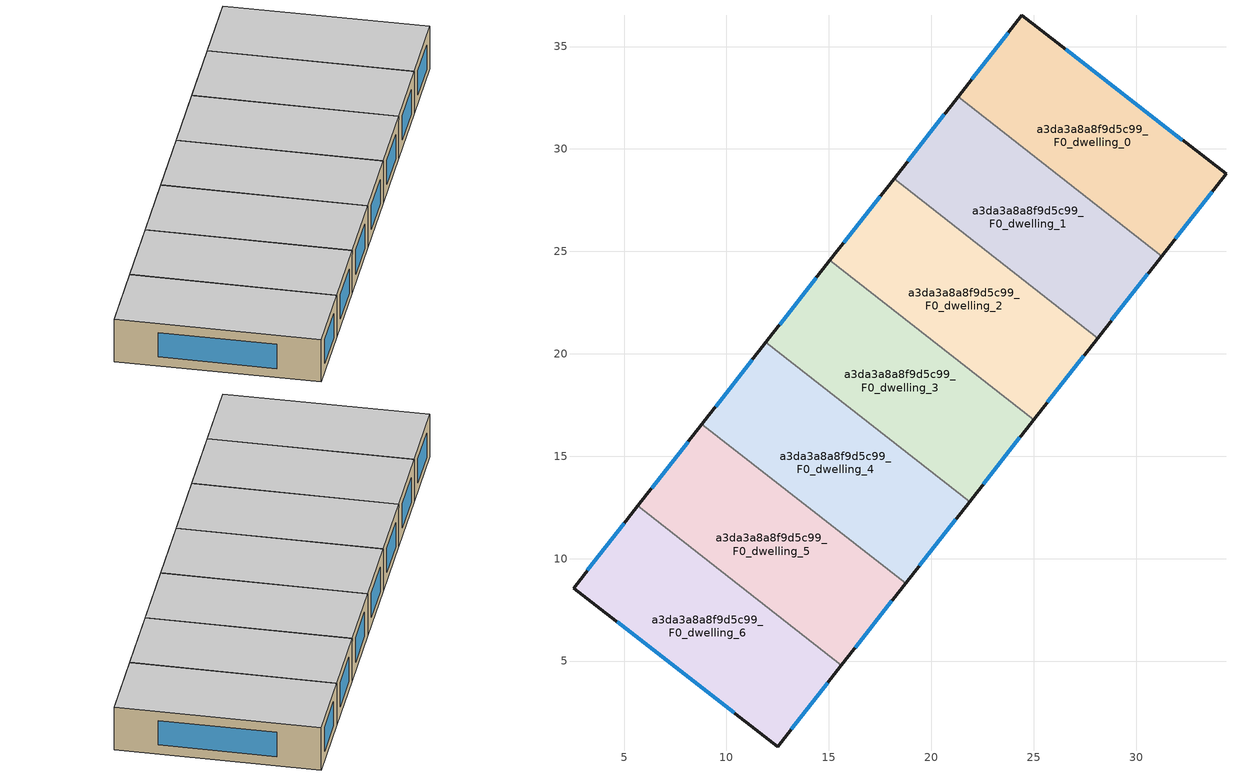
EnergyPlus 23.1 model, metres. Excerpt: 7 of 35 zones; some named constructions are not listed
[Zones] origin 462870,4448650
a3da3a8a8f9d5c99_F0_dwelling_0
 floor ground (EU_floor_Construction): 34.39,28.78 31.24,24.76 21.31,32.54 24.42,36.52 z0
 wall outside (EU_wall_Construction): 31.24,24.76 34.39,28.78 24.42,36.52 21.31,32.54 z0:3
 wall to a3da3a8a8f9d5c99_F0_dwelling_1 (EU_wall_Construction): 21.31,32.54 31.24,24.77 z0:3
 window (EU_Window_Construction): 23.75,35.67 21.97,33.39 / 32.25,30.44 26.56,34.86 / 31.92,25.62 33.71,27.92 z0.64:2.36
 ceiling to a3da3a8a8f9d5c99_F1_dwelling_0 (EU_floor_Construction): 31.24,24.76 34.39,28.78 24.42,36.52 21.31,32.54 z3
a3da3a8a8f9d5c99_F0_dwelling_1
 floor ground (EU_floor_Construction): 31.24,24.76 28.12,20.77 18.18,28.55 21.31,32.54 z0
 wall outside (EU_wall_Construction): 21.31,32.54 18.18,28.55 / 28.12,20.77 31.24,24.76 z0:3
 wall to a3da3a8a8f9d5c99_F0_dwelling_2 (EU_wall_Construction): 18.18,28.55 28.12,20.77 z0:3
 window (EU_Window_Construction): 20.64,31.69 18.85,29.41 / 28.79,21.63 30.58,23.91 z0.64:2.36
 ceiling to a3da3a8a8f9d5c99_F1_dwelling_1 (EU_floor_Construction): 28.12,20.77 31.24,24.76 21.31,32.54 18.18,28.55 z3
a3da3a8a8f9d5c99_F0_dwelling_2
 floor ground (EU_floor_Construction): 28.12,20.77 24.99,16.78 15.05,24.56 18.18,28.55 z0
 wall outside (EU_wall_Construction): 18.18,28.55 15.05,24.56 / 24.99,16.78 28.12,20.77 z0:3
 wall to a3da3a8a8f9d5c99_F0_dwelling_3 (EU_wall_Construction): 15.05,24.56 24.99,16.78 z0:3
 window (EU_Window_Construction): 17.51,27.69 15.72,25.41 / 25.66,17.63 27.45,19.92 z0.64:2.36
 ceiling to a3da3a8a8f9d5c99_F1_dwelling_2 (EU_floor_Construction): 24.99,16.78 28.12,20.77 18.18,28.55 15.05,24.56 z3
a3da3a8a8f9d5c99_F0_dwelling_3
 floor ground (EU_floor_Construction): 24.99,16.78 21.87,12.78 11.93,20.56 15.05,24.56 z0
 wall outside (EU_wall_Construction): 15.05,24.56 11.93,20.56 / 21.87,12.78 24.99,16.78 z0:3
 wall to a3da3a8a8f9d5c99_F0_dwelling_4 (EU_wall_Construction): 11.93,20.56 21.87,12.78 z0:3
 window (EU_Window_Construction): 14.39,23.7 12.6,21.42 / 22.54,13.64 24.32,15.92 z0.64:2.36
 ceiling to a3da3a8a8f9d5c99_F1_dwelling_3 (EU_floor_Construction): 21.87,12.78 24.99,16.78 15.05,24.56 11.93,20.56 z3
a3da3a8a8f9d5c99_F0_dwelling_4
 floor ground (EU_floor_Construction): 21.87,12.78 18.74,8.79 8.8,16.57 11.93,20.56 z0
 wall outside (EU_wall_Construction): 11.93,20.56 8.8,16.57 / 18.74,8.79 21.87,12.78 z0:3
 wall to a3da3a8a8f9d5c99_F0_dwelling_5 (EU_wall_Construction): 8.8,16.57 18.74,8.79 z0:3
 window (EU_Window_Construction): 11.26,19.71 9.47,17.43 / 19.41,9.65 21.2,11.93 z0.64:2.36
 ceiling to a3da3a8a8f9d5c99_F1_dwelling_4 (EU_floor_Construction): 18.74,8.79 21.87,12.78 11.93,20.56 8.8,16.57 z3
a3da3a8a8f9d5c99_F0_dwelling_5
 floor ground (EU_floor_Construction): 18.74,8.79 15.62,4.8 5.68,12.58 8.8,16.57 z0
 wall outside (EU_wall_Construction): 8.8,16.57 5.68,12.58 / 15.62,4.8 18.74,8.79 z0:3
 wall to a3da3a8a8f9d5c99_F0_dwelling_6 (EU_wall_Construction): 5.68,12.58 15.62,4.8 z0:3
 window (EU_Window_Construction): 8.13,15.72 6.35,13.43 / 16.29,5.65 18.07,7.93 z0.64:2.36
 ceiling to a3da3a8a8f9d5c99_F1_dwelling_5 (EU_floor_Construction): 15.62,4.8 18.74,8.79 8.8,16.57 5.68,12.58 z3
a3da3a8a8f9d5c99_F0_dwelling_6
 floor ground (EU_floor_Construction): 15.62,4.8 12.51,0.83 2.53,8.57 5.68,12.58 z0
 wall outside (EU_wall_Construction): 5.68,12.58 2.53,8.57 12.51,0.83 15.62,4.8 z0:3
 window (EU_Window_Construction): 4.67,6.91 10.37,2.48 / 5,11.72 3.21,9.43 / 13.17,1.68 14.95,3.95 z0.64:2.36
 ceiling to a3da3a8a8f9d5c99_F1_dwelling_6 (EU_floor_Construction): 12.51,0.83 15.62,4.8 5.68,12.58 2.53,8.57 z3
[HVACTEMPLATE:THERMOSTAT] Constant Heating Setpoint=20; Constant Cooling Setpoint=50
EU_HeatOnly_a3da3a8a8f9d5c99_F0_dwelling_0; EU_HeatOnly_a3da3a8a8f9d5c99_F0_dwelling_1; EU_HeatOnly_a3da3a8a8f9d5c99_F0_dwelling_2; EU_HeatOnly_a3da3a8a8f9d5c99_F0_dwelling_3; EU_HeatOnly_a3da3a8a8f9d5c99_F0_dwelling_4; EU_HeatOnly_a3da3a8a8f9d5c99_F0_dwelling_5; EU_HeatOnly_a3da3a8a8f9d5c99_F0_dwelling_6; EU_HeatOnly_a3da3a8a8f9d5c99_F1_dwelling_0; EU_HeatOnly_a3da3a8a8f9d5c99_F1_dwelling_1; EU_HeatOnly_a3da3a8a8f9d5c99_F1_dwelling_2; EU_HeatOnly_a3da3a8a8f9d5c99_F1_dwelling_3; EU_HeatOnly_a3da3a8a8f9d5c99_F1_dwelling_4; EU_HeatOnly_a3da3a8a8f9d5c99_F1_dwelling_5; EU_HeatOnly_a3da3a8a8f9d5c99_F1_dwelling_6; EU_HeatOnly_a3da3a8a8f9d5c99_F2_dwelling_0; EU_HeatOnly_a3da3a8a8f9d5c99_F2_dwelling_1; EU_HeatOnly_a3da3a8a8f9d5c99_F2_dwelling_2; EU_HeatOnly_a3da3a8a8f9d5c99_F2_dwelling_3; EU_HeatOnly_a3da3a8a8f9d5c99_F2_dwelling_4; EU_HeatOnly_a3da3a8a8f9d5c99_F2_dwelling_5; EU_HeatOnly_a3da3a8a8f9d5c99_F2_dwelling_6; EU_HeatOnly_a3da3a8a8f9d5c99_F3_dwelling_0; EU_HeatOnly_a3da3a8a8f9d5c99_F3_dwelling_1; EU_HeatOnly_a3da3a8a8f9d5c99_F3_dwelling_2; EU_HeatOnly_a3da3a8a8f9d5c99_F3_dwelling_3; EU_HeatOnly_a3da3a8a8f9d5c99_F3_dwelling_4; EU_HeatOnly_a3da3a8a8f9d5c99_F3_dwelling_5; EU_HeatOnly_a3da3a8a8f9d5c99_F3_dwelling_6; EU_HeatOnly_a3da3a8a8f9d5c99_F4_dwelling_0; EU_HeatOnly_a3da3a8a8f9d5c99_F4_dwelling_1; EU_HeatOnly_a3da3a8a8f9d5c99_F4_dwelling_2; EU_HeatOnly_a3da3a8a8f9d5c99_F4_dwelling_3; EU_HeatOnly_a3da3a8a8f9d5c99_F4_dwelling_4; EU_HeatOnly_a3da3a8a8f9d5c99_F4_dwelling_5; EU_HeatOnly_a3da3a8a8f9d5c99_F4_dwelling_6
[SCHEDULE:CONSTANT]
Name | Hourly Value
EU_AlwaysOn | 1
EU_CoolingOff | 0
[SCHEDULE:FILE] Column Number=1; Rows to Skip at Top=0; Number of Hours of Data=8760; Column Separator=Comma; Interpolate to Timestep=No; Minutes per Item=60; Adjust Schedule for Daylight Savings=Yes
Name | File
EU_Step8_GainSchedule_a3da3a8a8f9d5c99_F2_dwelling_6_f000 | ../../schedules/a3da3a8a8f9d5c99/a3da3a8a8f9d5c99_F2_dwelling_6_f000_gain.csv
EU_Step8_GainSchedule_a3da3a8a8f9d5c99_F3_dwelling_0_f000 | ../../schedules/a3da3a8a8f9d5c99/a3da3a8a8f9d5c99_F3_dwelling_0_f000_gain.csv
EU_Step8_GainSchedule_a3da3a8a8f9d5c99_F3_dwelling_1_f000 | ../../schedules/a3da3a8a8f9d5c99/a3da3a8a8f9d5c99_F3_dwelling_1_f000_gain.csv
EU_Step8_GainSchedule_a3da3a8a8f9d5c99_F3_dwelling_2_f000 | ../../schedules/a3da3a8a8f9d5c99/a3da3a8a8f9d5c99_F3_dwelling_2_f000_gain.csv
EU_Step8_GainSchedule_a3da3a8a8f9d5c99_F3_dwelling_3_f000 | ../../schedules/a3da3a8a8f9d5c99/a3da3a8a8f9d5c99_F3_dwelling_3_f000_gain.csv
EU_Step8_GainSchedule_a3da3a8a8f9d5c99_F3_dwelling_4_f000 | ../../schedules/a3da3a8a8f9d5c99/a3da3a8a8f9d5c99_F3_dwelling_4_f000_gain.csv
EU_Step8_GainSchedule_a3da3a8a8f9d5c99_F3_dwelling_5_f000 | ../../schedules/a3da3a8a8f9d5c99/a3da3a8a8f9d5c99_F3_dwelling_5_f000_gain.csv
EU_Step8_GainSchedule_a3da3a8a8f9d5c99_F3_dwelling_6_f000 | ../../schedules/a3da3a8a8f9d5c99/a3da3a8a8f9d5c99_F3_dwelling_6_f000_gain.csv
EU_Step8_GainSchedule_a3da3a8a8f9d5c99_F4_dwelling_0_f000 | ../../schedules/a3da3a8a8f9d5c99/a3da3a8a8f9d5c99_F4_dwelling_0_f000_gain.csv
EU_Step8_GainSchedule_a3da3a8a8f9d5c99_F4_dwelling_1_f000 | ../../schedules/a3da3a8a8f9d5c99/a3da3a8a8f9d5c99_F4_dwelling_1_f000_gain.csv
EU_Step8_GainSchedule_a3da3a8a8f9d5c99_F4_dwelling_2_f000 | ../../schedules/a3da3a8a8f9d5c99/a3da3a8a8f9d5c99_F4_dwelling_2_f000_gain.csv
EU_Step8_GainSchedule_a3da3a8a8f9d5c99_F4_dwelling_3_f000 | ../../schedules/a3da3a8a8f9d5c99/a3da3a8a8f9d5c99_F4_dwelling_3_f000_gain.csv
EU_Step8_GainSchedule_a3da3a8a8f9d5c99_F4_dwelling_4_f000 | ../../schedules/a3da3a8a8f9d5c99/a3da3a8a8f9d5c99_F4_dwelling_4_f000_gain.csv
EU_Step8_GainSchedule_a3da3a8a8f9d5c99_F4_dwelling_5_f000 | ../../schedules/a3da3a8a8f9d5c99/a3da3a8a8f9d5c99_F4_dwelling_5_f000_gain.csv
EU_Step8_GainSchedule_a3da3a8a8f9d5c99_F4_dwelling_6_f000 | ../../schedules/a3da3a8a8f9d5c99/a3da3a8a8f9d5c99_F4_dwelling_6_f000_gain.csv
